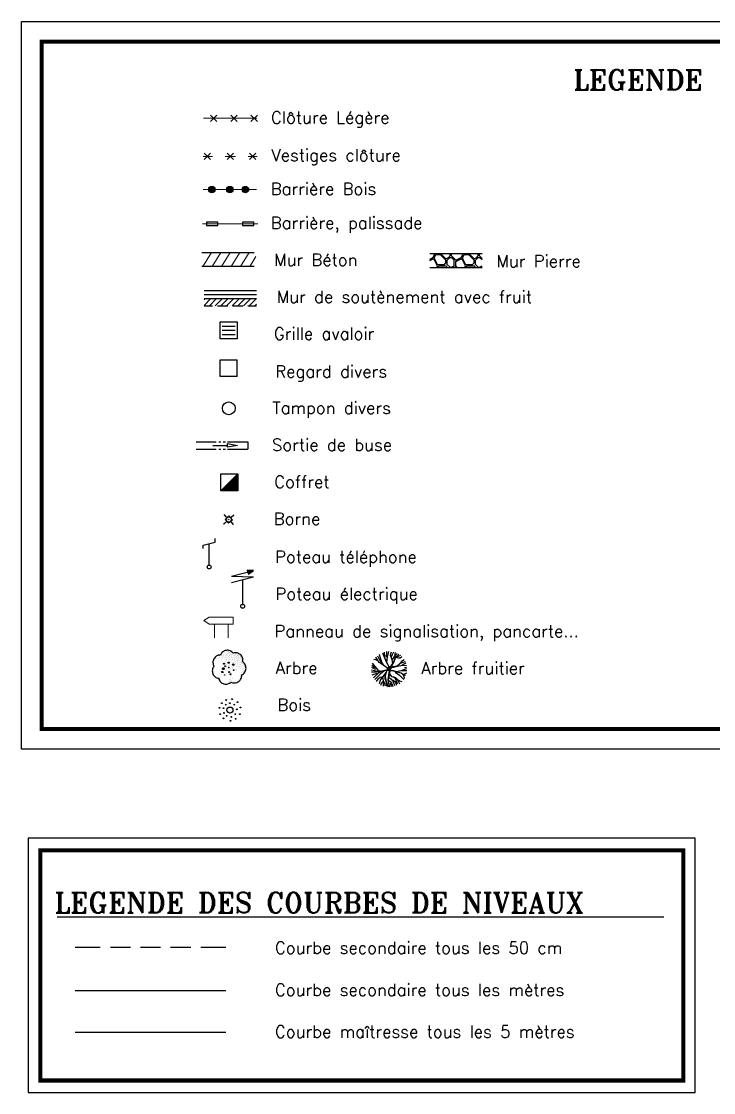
# Model space of a CAD drawing. Header units: millimetres. Extents: x -1573 to 210, y -360 to 557.
# Drawn here: x -925.5 to -839.5, y 111.5 to 244.5 of the extents above; entities that cross this region are included whole.
import ezdxf
from ezdxf.enums import TextEntityAlignment as Align

# ---------------------------------------------------------------- set-up
doc = ezdxf.new("R2010")
doc.units = ezdxf.units.MM
doc.header["$LTSCALE"] = 2
doc.set_wipeout_variables(frame=1)
doc.layers.add('Légende Topo', color=7, linetype='Continuous')
doc.layers.add('Wipeout', color=255, linetype='Continuous')
doc.styles.add('ROMANS', font='ROMANC.shx', dxfattribs={"height": 0.36})
doc.styles.add('Romant', font='romant.shx', dxfattribs={"oblique": 13.5, "height": 0.5})

msp = doc.modelspace()

# ---------------------------------------------------------------- wipeouts: each hides what was drawn before it
at = {"lineweight": 30}
for points in [[(-925.473, 244.519), (-758.421, 244.519), (-758.421, 154.138), (-925.473, 154.138)], [(-924.623, 143.063), (-841.783, 143.063), (-841.783, 111.482), (-924.623, 111.482)]]:
    msp.add_wipeout(points, dxfattribs=at).dxf.layer = 'Wipeout'

# ---------------------------------------------------------------- next in the draw order: hatches: boundary and pattern name
at = {"layer": 'Légende Topo'}
h = msp.add_hatch(color=256, dxfattribs=at)
edge = h.paths.add_edge_path()
edge.add_arc((-901.826, 223.633), 0.401, 0, 360)
h = msp.add_hatch(color=256, dxfattribs=at)
edge = h.paths.add_edge_path()
edge.add_arc((-899.584, 223.633), 0.401, 0, 360)
h = msp.add_hatch(color=256, dxfattribs=at)
edge = h.paths.add_edge_path()
edge.add_arc((-897.659, 223.633), 0.401, 0, 360)

# ---------------------------------------------------------------- next in the draw order: linework, layer by layer
at = {"layer": 'Légende Topo', "lineweight": -3}
for p, q in [((-902.002, 232.893), (-901.202, 232.093)), ((-902.002, 232.093), (-901.202, 232.893)), ((-899.482, 232.893), (-898.682, 232.093)), ((-899.482, 232.093), (-898.682, 232.893)), ((-896.961, 232.893), (-896.161, 232.093)), ((-896.961, 232.093), (-896.161, 232.893)), ((-902.78, 228.15), (-901.98, 227.35)), ((-902.78, 227.35), (-901.98, 228.15)), ((-899.935, 228.162), (-899.135, 227.362)), ((-899.935, 227.362), (-899.135, 228.162)), ((-897.141, 228.15), (-896.341, 227.35)), ((-897.141, 227.35), (-896.341, 228.15))]:
    msp.add_line(p, q, dxfattribs=at)
at = {"layer": 'Légende Topo', "lineweight": 9}
for p, q in [((-902.863, 232.493), (-896.223, 232.493)), ((-902.911, 227.751), (-901.753, 227.751)), ((-900.187, 227.751), (-898.897, 227.751)), ((-897.331, 227.751), (-896.174, 227.751)), ((-902.904, 223.633), (-896.264, 223.633)), ((-903.001, 219.388), (-896.115, 219.388))]:
    msp.add_line(p, q, dxfattribs=at)
at = {"layer": 'Légende Topo', "color": 251}
for p, q in [((-874.339, 215.217), (-874.164, 215.567)), ((-874.164, 215.568), (-874.164, 215.68)), ((-874.164, 215.217), (-873.989, 215.567)), ((-873.989, 215.568), (-873.464, 215.568)), ((-872.764, 214.868), (-873.464, 215.568)), ((-873.289, 215.568), (-873.289, 215.68)), ((-872.764, 215.043), (-873.289, 215.568)), ((-872.239, 215.393), (-872.239, 215.68)), ((-872.064, 215.393), (-872.064, 215.68)), ((-870.839, 215.217), (-870.664, 215.567)), ((-870.664, 215.568), (-870.664, 215.68)), ((-870.664, 215.217), (-870.489, 215.567)), ((-870.489, 215.568), (-869.964, 215.568)), ((-869.264, 214.868), (-869.964, 215.568)), ((-869.789, 215.568), (-869.789, 215.68)), ((-869.264, 215.043), (-869.789, 215.568)), ((-868.739, 215.393), (-868.739, 215.68)), ((-868.564, 215.393), (-868.564, 215.68)), ((-874.767, 215.004), (-874.339, 215.218)), ((-874.767, 214.829), (-874.339, 215.043)), ((-874.164, 214.868), (-874.338, 215.043)), ((-874.164, 215.043), (-874.164, 215.218)), ((-873.814, 214.343), (-874.164, 215.043)), ((-873.814, 214.168), (-874.164, 214.868)), ((-873.814, 214.343), (-872.939, 214.343)), ((-872.939, 214.343), (-872.764, 214.518)), ((-872.764, 215.043), (-872.414, 215.218)), ((-872.764, 214.518), (-872.764, 214.868)), ((-872.589, 214.868), (-872.239, 215.218)), ((-872.589, 214.343), (-872.589, 214.868)), ((-872.239, 213.993), (-872.589, 214.343)), ((-872.414, 215.218), (-872.239, 215.393)), ((-872.239, 215.218), (-872.064, 215.218)), ((-871.539, 214.868), (-872.064, 215.393)), ((-871.714, 214.868), (-872.064, 215.218)), ((-871.714, 214.168), (-871.714, 214.868)), ((-871.539, 214.868), (-870.839, 215.218)), ((-871.539, 214.693), (-870.839, 215.043)), ((-871.539, 214.168), (-871.539, 214.693)), ((-870.664, 214.868), (-870.838, 215.043)), ((-870.664, 215.043), (-870.664, 215.218)), ((-870.314, 214.343), (-870.664, 215.043)), ((-870.314, 214.168), (-870.664, 214.868)), ((-870.314, 214.343), (-869.439, 214.343)), ((-869.439, 214.343), (-869.264, 214.518)), ((-869.264, 215.043), (-868.914, 215.218)), ((-869.264, 214.518), (-869.264, 214.868)), ((-869.089, 214.868), (-868.739, 215.218)), ((-869.089, 214.343), (-869.089, 214.868)), ((-868.739, 213.993), (-869.089, 214.343)), ((-868.914, 215.218), (-868.739, 215.393)), ((-868.739, 215.218), (-868.564, 215.218)), ((-868.252, 215.081), (-868.564, 215.393)), ((-868.252, 214.906), (-868.564, 215.218)), ((-873.932, 213.93), (-873.814, 214.168)), ((-873.757, 213.93), (-873.639, 214.167)), ((-873.639, 214.168), (-872.764, 214.168)), ((-872.526, 213.93), (-872.764, 214.168)), ((-872.239, 213.993), (-872.064, 213.993)), ((-872.064, 213.993), (-871.714, 214.168)), ((-871.951, 213.93), (-871.889, 213.993)), ((-871.889, 213.993), (-871.539, 213.993)), ((-871.301, 213.93), (-871.539, 214.168)), ((-871.476, 213.93), (-871.539, 213.993)), ((-870.432, 213.93), (-870.314, 214.168)), ((-870.257, 213.93), (-870.139, 214.167)), ((-870.139, 214.168), (-869.264, 214.168)), ((-869.026, 213.93), (-869.264, 214.168)), ((-868.739, 213.993), (-868.564, 213.993)), ((-868.564, 213.993), (-868.25, 214.149)), ((-868.451, 213.93), (-868.389, 213.993)), ((-868.389, 213.993), (-868.25, 213.993))]:
    msp.add_line(p, q, dxfattribs=at)
at = {"layer": 'Légende Topo', "linetype": 'ByBlock'}
for p, q in [((-900.529, 206.678), (-898.929, 206.678)), ((-900.529, 206.153), (-898.929, 206.153)), ((-900.529, 205.628), (-898.929, 205.628))]:
    msp.add_line(p, q, dxfattribs=at)
at = {"layer": 'Légende Topo'}
for p, q in [((-898.695, 200.399), (-900.795, 200.399)), ((-900.706, 186.235), (-898.605, 188.335)), ((-900.646, 186.235), (-898.605, 188.276)), ((-900.587, 186.235), (-898.605, 188.217)), ((-900.528, 186.235), (-898.605, 188.157)), ((-900.468, 186.235), (-898.605, 188.098)), ((-900.409, 186.235), (-898.605, 188.038)), ((-900.349, 186.235), (-898.605, 187.979)), ((-900.29, 186.235), (-898.605, 187.919)), ((-900.231, 186.235), (-898.605, 187.86)), ((-900.171, 186.235), (-898.605, 187.801)), ((-900.112, 186.235), (-898.605, 187.741)), ((-900.052, 186.235), (-898.605, 187.682)), ((-899.993, 186.235), (-898.605, 187.622)), ((-898.605, 188.335), (-898.605, 186.235)), ((-899.933, 186.235), (-898.605, 187.563)), ((-899.874, 186.235), (-898.605, 187.504)), ((-899.815, 186.235), (-898.605, 187.444)), ((-899.755, 186.235), (-898.605, 187.385)), ((-899.696, 186.235), (-898.605, 187.325)), ((-899.636, 186.235), (-898.605, 187.266)), ((-899.577, 186.235), (-898.605, 187.207)), ((-899.518, 186.235), (-898.605, 187.147)), ((-899.458, 186.235), (-898.605, 187.088)), ((-899.399, 186.235), (-898.605, 187.028)), ((-899.339, 186.235), (-898.605, 186.969)), ((-899.28, 186.235), (-898.605, 186.909)), ((-899.221, 186.235), (-898.605, 186.85)), ((-899.161, 186.235), (-898.605, 186.791)), ((-899.102, 186.235), (-898.605, 186.731)), ((-899.042, 186.235), (-898.605, 186.672)), ((-898.983, 186.235), (-898.605, 186.612)), ((-898.923, 186.235), (-898.605, 186.553)), ((-898.864, 186.235), (-898.605, 186.494)), ((-898.805, 186.235), (-898.605, 186.434)), ((-898.745, 186.235), (-898.605, 186.375)), ((-898.686, 186.235), (-898.605, 186.315)), ((-898.605, 186.235), (-900.706, 186.235))]:
    msp.add_line(p, q, dxfattribs=at)
at = {"layer": 'Légende Topo', "color": 3}
for p, q in [((-902.894, 179.486), (-901.418, 179.855)), ((-902.165, 179.567), (-902.164, 179.669)), ((-901.418, 179.855), (-901.4, 180.287)), ((-902.886, 179.054), (-902.894, 179.486)), ((-902.165, 176.996), (-902.165, 179.567)), ((-900.299, 166.346), (-900.299, 166.346)), ((-900.062, 166.325), (-900.062, 166.325)), ((-899.876, 166.414), (-899.876, 166.414)), ((-899.731, 166.309), (-899.731, 166.309)), ((-901.648, 165.113), (-901.648, 165.113)), ((-901.435, 165.379), (-901.435, 165.379)), ((-901.408, 165.541), (-901.408, 165.541)), ((-901.188, 165.417), (-901.188, 165.417)), ((-901.161, 165.58), (-901.161, 165.58)), ((-901.054, 165.743), (-901.054, 165.743)), ((-900.975, 165.305), (-900.975, 165.305)), ((-900.928, 165.504), (-900.928, 165.504)), ((-900.882, 165.737), (-900.882, 165.737)), ((-900.829, 165.564), (-900.829, 165.564)), ((-900.684, 165.823), (-900.684, 165.823)), ((-900.678, 166.013), (-900.671, 166.025)), ((-900.672, 165.574), (-900.672, 165.574)), ((-900.643, 165.289), (-900.643, 165.289)), ((-900.626, 165.807), (-900.626, 165.807)), ((-900.539, 166.082), (-900.539, 166.082)), ((-900.498, 165.548), (-900.498, 165.548)), ((-900.475, 165.402), (-900.475, 165.402)), ((-900.457, 165.015), (-900.457, 165.015)), ((-900.416, 165.644), (-900.416, 165.644)), ((-900.369, 165.877), (-900.369, 165.877)), ((-900.353, 165.807), (-900.353, 165.807)), ((-900.323, 166.11), (-900.323, 166.11)), ((-900.311, 165.274), (-900.311, 165.274)), ((-900.207, 166.066), (-900.207, 166.066)), ((-900.206, 165.481), (-900.206, 165.481)), ((-900.166, 165.532), (-900.166, 165.532)), ((-900.16, 165.714), (-900.16, 165.714)), ((-900.125, 164.999), (-900.125, 164.999)), ((-900.113, 165.947), (-900.113, 165.947)), ((-900.067, 166.18), (-900.067, 166.18)), ((-900.043, 165.086), (-900.043, 165.086)), ((-900.021, 165.791), (-900.021, 165.791)), ((-899.997, 165.318), (-899.997, 165.318)), ((-899.98, 165.258), (-899.98, 165.258)), ((-899.962, 165.916), (-899.962, 165.916)), ((-899.95, 165.551), (-899.95, 165.551)), ((-899.939, 166.272), (-899.939, 166.272)), ((-899.904, 165.784), (-899.904, 165.784)), ((-899.876, 166.05), (-899.876, 166.05)), ((-899.857, 166.017), (-899.857, 166.017)), ((-899.835, 165.517), (-899.835, 165.517)), ((-899.811, 166.25), (-899.811, 166.25)), ((-899.794, 164.983), (-899.794, 164.983)), ((-899.787, 165.156), (-899.787, 165.156)), ((-899.776, 166.133), (-899.776, 166.133)), ((-899.74, 165.388), (-899.74, 165.388)), ((-899.725, 166.024), (-899.725, 166.024)), ((-899.694, 165.621), (-899.694, 165.621)), ((-899.689, 165.776), (-899.689, 165.776)), ((-899.648, 165.532), (-899.648, 165.532)), ((-899.648, 165.242), (-899.648, 165.242)), ((-899.647, 165.854), (-899.647, 165.854)), ((-899.629, 166.195), (-899.629, 166.195)), ((-899.601, 166.087), (-899.601, 166.087)), ((-899.576, 165.716), (-899.576, 165.716)), ((-899.544, 166.035), (-899.544, 166.035)), ((-899.508, 165.838), (-899.508, 165.838)), ((-899.505, 166.158), (-899.505, 166.158)), ((-899.503, 165.501), (-899.503, 165.501)), ((-899.495, 165.318), (-899.495, 165.318)), ((-899.462, 164.967), (-899.462, 164.967)), ((-899.445, 166.236), (-899.445, 166.236)), ((-899.438, 165.691), (-899.438, 165.691)), ((-899.421, 166.079), (-899.421, 166.079)), ((-899.391, 165.924), (-899.391, 165.924)), ((-899.358, 165.76), (-899.358, 165.76)), ((-899.358, 165.562), (-899.358, 165.562)), ((-899.345, 166.157), (-899.345, 166.157)), ((-899.317, 165.226), (-899.317, 165.226)), ((-899.275, 165.295), (-899.275, 165.295)), ((-899.248, 165.901), (-899.248, 165.901)), ((-899.228, 165.528), (-899.228, 165.528)), ((-899.213, 166.019), (-899.213, 166.019)), ((-899.182, 165.761), (-899.182, 165.761)), ((-899.172, 165.485), (-899.172, 165.485)), ((-899.164, 166.064), (-899.164, 166.064)), ((-899.135, 165.994), (-899.135, 165.994)), ((-899.065, 165.133), (-899.065, 165.133)), ((-899.055, 165.873), (-899.055, 165.873)), ((-899.026, 165.744), (-899.026, 165.744)), ((-899.018, 165.365), (-899.018, 165.365)), ((-898.985, 165.211), (-898.985, 165.211)), ((-898.972, 165.598), (-898.972, 165.598)), ((-898.925, 165.831), (-898.925, 165.831)), ((-898.881, 166.003), (-898.881, 166.003)), ((-898.855, 164.97), (-898.855, 164.97)), ((-898.842, 165.738), (-898.842, 165.738)), ((-898.84, 165.469), (-898.84, 165.469)), ((-898.809, 165.203), (-898.809, 165.203)), ((-898.799, 165.585), (-898.799, 165.585)), ((-898.791, 165.886), (-898.791, 165.886)), ((-898.762, 165.435), (-898.762, 165.435)), ((-898.716, 165.668), (-898.716, 165.668)), ((-898.695, 165.728), (-898.695, 165.728)), ((-898.674, 165.323), (-898.674, 165.323)), ((-898.669, 165.901), (-898.669, 165.901)), ((-898.654, 165.195), (-898.654, 165.195)), ((-898.627, 165.521), (-898.62, 165.533)), ((-898.599, 165.04), (-898.599, 165.04)), ((-898.582, 165.801), (-898.582, 165.801)), ((-898.553, 165.272), (-898.553, 165.272)), ((-898.55, 165.987), (-898.55, 165.987)), ((-898.515, 165.635), (-898.527, 165.641)), ((-898.509, 165.454), (-898.509, 165.454)), ((-898.506, 165.505), (-898.506, 165.505)), ((-898.483, 165.119), (-898.483, 165.119)), ((-898.46, 165.738), (-898.46, 165.738)), ((-898.454, 165.857), (-898.454, 165.857)), ((-898.435, 166.007), (-898.428, 166.019)), ((-898.363, 165.713), (-898.363, 165.713)), ((-898.358, 165.514), (-898.358, 165.514)), ((-898.343, 165.11), (-898.343, 165.11)), ((-898.322, 165.179), (-898.322, 165.179)), ((-898.296, 165.342), (-898.296, 165.342)), ((-898.25, 165.678), (-898.25, 165.678)), ((-898.25, 165.575), (-898.25, 165.575)), ((-898.204, 165.808), (-898.204, 165.808)), ((-898.177, 165.438), (-898.177, 165.438)), ((-898.172, 165.073), (-898.172, 165.073)), ((-898.163, 165.261), (-898.163, 165.261)), ((-898.121, 165.622), (-898.121, 165.622)), ((-898.087, 165.18), (-898.087, 165.18)), ((-898.04, 165.412), (-898.04, 165.412)), ((-898.038, 165.255), (-898.038, 165.255)), ((-897.987, 164.968), (-897.987, 164.968)), ((-881.543, 165.25), (-881.684, 165.209)), ((-881.391, 165.205), (-881.543, 165.25)), ((-881.028, 164.905), (-881.46, 165.556)), ((-881.143, 165.06), (-881.391, 165.205)), ((-881.241, 165.72), (-880.956, 165.157)), ((-881.061, 165.913), (-880.864, 165.373)), ((-880.956, 165.157), (-880.597, 164.634)), ((-880.864, 165.373), (-880.688, 164.768)), ((-880.648, 166.105), (-880.157, 164.969)), ((-880.433, 166.188), (-880.37, 165.526)), ((-880.37, 165.526), (-880.116, 164.929)), ((-880.121, 166.256), (-880.174, 165.56)), ((-880.157, 164.969), (-879.85, 164.411)), ((-880.033, 165.573), (-880.119, 164.879)), ((-879.869, 166.273), (-880.033, 165.573)), ((-879.615, 165.767), (-879.612, 165.986)), ((-879.409, 165.23), (-879.615, 165.767)), ((-879.612, 165.986), (-879.491, 166.24)), ((-879.41, 165.837), (-879.565, 165.649)), ((-879.147, 165.682), (-879.411, 165.271)), ((-879.28, 166.199), (-879.41, 165.837)), ((-879.338, 164.774), (-879.409, 165.23)), ((-879.053, 165.534), (-879.306, 164.796)), ((-879.026, 165.529), (-879.287, 164.788)), ((-879.069, 166.144), (-879.148, 165.68)), ((-879.148, 165.68), (-878.812, 166.034)), ((-878.612, 165.924), (-879.053, 165.534)), ((-878.401, 165.772), (-879.026, 165.529)), ((-878.686, 165.43), (-879.022, 165.5)), ((-878.443, 165.43), (-878.686, 165.43)), ((-878.253, 165.04), (-878.464, 164.773)), ((-878.209, 165.585), (-878.443, 165.43)), ((-877.802, 164.973), (-878.437, 164.768)), ((-877.92, 165.231), (-878.253, 165.04)), ((-901.677, 164.232), (-901.677, 164.232)), ((-901.62, 164.649), (-901.614, 164.63)), ((-901.56, 164.436), (-901.56, 164.436)), ((-900.788, 163.781), (-900.788, 163.781)), ((-900.184, 164.317), (-900.184, 164.317)), ((-900.014, 163.983), (-900.014, 163.983)), ((-900.003, 164.215), (-900.003, 164.215)), ((-899.992, 164.448), (-899.992, 164.448)), ((-899.981, 164.68), (-899.981, 164.68)), ((-899.939, 164.724), (-899.939, 164.724)), ((-899.833, 163.882), (-899.833, 163.882)), ((-899.822, 164.114), (-899.822, 164.114)), ((-899.811, 164.346), (-899.811, 164.346)), ((-899.8, 164.578), (-899.8, 164.578)), ((-899.64, 164.012), (-899.64, 164.012)), ((-899.629, 164.244), (-899.629, 164.244)), ((-899.618, 164.476), (-899.618, 164.476)), ((-899.607, 164.708), (-899.607, 164.708)), ((-899.459, 163.911), (-899.459, 163.911)), ((-899.448, 164.143), (-899.448, 164.143)), ((-899.437, 164.375), (-899.437, 164.375)), ((-899.426, 164.607), (-899.426, 164.607)), ((-899.276, 164.693), (-899.276, 164.693)), ((-899.256, 164.273), (-899.256, 164.273)), ((-899.235, 164.159), (-899.235, 164.159)), ((-899.131, 164.952), (-899.131, 164.952)), ((-899.111, 164.9), (-899.111, 164.9)), ((-899.089, 164.418), (-899.089, 164.418)), ((-899.048, 163.884), (-899.048, 163.884)), ((-898.944, 164.677), (-898.944, 164.677)), ((-898.903, 164.143), (-898.903, 164.143)), ((-898.902, 164.737), (-898.902, 164.737)), ((-898.806, 164.001), (-898.806, 164.001)), ((-898.799, 164.936), (-898.799, 164.936)), ((-898.758, 164.402), (-898.758, 164.402)), ((-898.739, 164.341), (-898.739, 164.341)), ((-898.717, 163.869), (-898.717, 163.869)), ((-898.692, 164.574), (-898.692, 164.574)), ((-898.646, 164.807), (-898.646, 164.807)), ((-898.613, 164.661), (-898.613, 164.661)), ((-898.572, 164.128), (-898.572, 164.128)), ((-898.482, 164.411), (-898.482, 164.411)), ((-898.467, 164.92), (-898.467, 164.92)), ((-898.436, 164.644), (-898.436, 164.644)), ((-898.426, 164.386), (-898.426, 164.386)), ((-898.389, 164.877), (-898.389, 164.877)), ((-898.342, 164.254), (-898.342, 164.254)), ((-898.284, 164.959), (-898.284, 164.959)), ((-898.281, 164.645), (-898.281, 164.645)), ((-898.24, 164.112), (-898.24, 164.112)), ((-898.226, 164.481), (-898.226, 164.481)), ((-898.18, 164.714), (-898.18, 164.714)), ((-898.136, 164.904), (-898.136, 164.904)), ((-898.133, 164.947), (-898.133, 164.947)), ((-898.095, 164.371), (-898.095, 164.371)), ((-898.069, 164.742), (-898.069, 164.742)), ((-898.069, 164.197), (-898.069, 164.197)), ((-898.054, 163.837), (-898.054, 163.837)), ((-897.97, 164.551), (-897.97, 164.551)), ((-897.95, 164.63), (-897.95, 164.63)), ((-897.928, 163.733), (-897.928, 163.733)), ((-897.924, 164.784), (-897.924, 164.784)), ((-897.921, 164.291), (-897.921, 164.291)), ((-897.908, 164.096), (-897.908, 164.096)), ((-897.853, 163.922), (-897.853, 163.922)), ((-897.829, 164.512), (-897.829, 164.512)), ((-897.807, 164.155), (-897.807, 164.155)), ((-897.795, 164.83), (-897.795, 164.83)), ((-897.763, 164.355), (-897.763, 164.355)), ((-897.76, 164.388), (-897.76, 164.388)), ((-897.722, 163.821), (-897.722, 163.821)), ((-897.714, 164.621), (-897.714, 164.621)), ((-897.681, 164.06), (-897.681, 164.06)), ((-897.599, 163.949), (-897.599, 163.949)), ((-897.597, 164.382), (-897.597, 164.382)), ((-882.014, 163.985), (-881.035, 163.787)), ((-881.996, 164.298), (-881.488, 164.049)), ((-881.435, 163.687), (-881.989, 163.696)), ((-881.944, 164.548), (-881.587, 164.297)), ((-881.18, 163.931), (-881.863, 164.825)), ((-880.836, 163.748), (-881.435, 163.687)), ((-880.871, 163.756), (-881.24, 163.48)), ((-880.874, 163.764), (-881.18, 163.931)), ((-880.539, 164.57), (-881.028, 164.905)), ((-880.356, 163.908), (-880.874, 163.764)), ((-880.35, 163.912), (-880.864, 163.498)), ((-880.34, 163.877), (-880.836, 163.748)), ((-880.688, 164.768), (-880.518, 164.579)), ((-879.998, 164.212), (-880.539, 164.57)), ((-880.518, 164.579), (-880.001, 164.237)), ((-880.17, 163.699), (-880.361, 163.413)), ((-879.855, 163.927), (-880.356, 163.908)), ((-880.087, 163.884), (-880.34, 163.877)), ((-880.328, 163.4), (-880.164, 163.686)), ((-879.999, 164.083), (-880.17, 163.699)), ((-880.164, 163.686), (-879.974, 164.078)), ((-880.116, 164.929), (-879.836, 164.417)), ((-880.103, 164.059), (-879.89, 164.264)), ((-879.801, 163.847), (-880.087, 163.884)), ((-879.89, 164.264), (-880.038, 164.022)), ((-880.038, 164.022), (-879.735, 163.842)), ((-880.001, 164.237), (-879.736, 164.254)), ((-879.974, 164.078), (-879.999, 164.083)), ((-879.714, 164.24), (-879.998, 164.212)), ((-879.735, 163.842), (-879.975, 164.065)), ((-879.937, 162.741), (-879.76, 163.896)), ((-879.737, 163.897), (-879.925, 162.732)), ((-879.891, 164.303), (-879.71, 164.316)), ((-879.85, 164.411), (-879.627, 164.12)), ((-879.836, 164.417), (-879.698, 164.346)), ((-879.76, 163.896), (-879.737, 163.897)), ((-879.736, 164.254), (-879.738, 163.84)), ((-879.738, 163.84), (-879.548, 163.912)), ((-879.728, 163.836), (-879.714, 164.24)), ((-879.536, 163.883), (-879.728, 163.836)), ((-879.594, 164.139), (-879.717, 163.818)), ((-879.71, 164.316), (-879.594, 164.139)), ((-879.698, 164.346), (-879.54, 164.468)), ((-879.505, 164.443), (-879.657, 164.306)), ((-879.652, 164.267), (-879.257, 164.338)), ((-879.65, 164.316), (-879.652, 164.267)), ((-878.787, 164.449), (-879.65, 164.316)), ((-879.548, 163.912), (-879.37, 163.911)), ((-879.54, 164.468), (-879.338, 164.774)), ((-879.368, 163.888), (-879.536, 163.883)), ((-879.306, 164.796), (-879.505, 164.443)), ((-879.37, 163.911), (-878.883, 163.743)), ((-878.908, 163.725), (-879.368, 163.888)), ((-879.257, 164.338), (-878.762, 164.428)), ((-879.036, 163.7), (-878.5, 163.315)), ((-878.306, 163.585), (-878.918, 163.729)), ((-878.321, 163.87), (-878.908, 163.725)), ((-878.883, 163.743), (-878.302, 163.595)), ((-878.464, 164.773), (-878.841, 164.426)), ((-878.437, 164.768), (-878.787, 164.449)), ((-878.762, 164.428), (-878.127, 164.575)), ((-877.611, 163.856), (-878.321, 163.87)), ((-878.014, 164.004), (-878.313, 163.877)), ((-878.133, 164.605), (-878.188, 164.566)), ((-877.991, 164.692), (-878.133, 164.605)), ((-878.127, 164.575), (-877.642, 164.539)), ((-877.638, 164.128), (-878.014, 164.004)), ((-877.735, 164.831), (-877.991, 164.692)), ((-877.645, 164.273), (-877.886, 164.226)), ((-901.202, 163.019), (-901.202, 163.019)), ((-901.082, 163.176), (-901.082, 163.176)), ((-900.975, 162.939), (-900.975, 162.939)), ((-900.927, 163.082), (-900.927, 163.082)), ((-900.871, 162.721), (-900.883, 162.728)), ((-900.881, 163.315), (-900.881, 163.315)), ((-900.834, 163.548), (-900.834, 163.548)), ((-900.757, 163.154), (-900.757, 163.154)), ((-900.625, 163.385), (-900.625, 163.385)), ((-900.578, 163.618), (-900.578, 163.618)), ((-899.778, 162.525), (-899.778, 162.525)), ((-899.669, 162.833), (-899.669, 162.833)), ((-899.576, 162.571), (-899.576, 162.571)), ((-899.53, 162.803), (-899.53, 162.803)), ((-899.483, 163.036), (-899.483, 163.036)), ((-899.465, 162.654), (-899.465, 162.654)), ((-899.44, 162.462), (-899.44, 162.462)), ((-899.437, 163.269), (-899.437, 163.269)), ((-899.32, 162.641), (-899.32, 162.641)), ((-899.274, 162.873), (-899.274, 162.873)), ((-899.165, 162.502), (-899.165, 162.502)), ((-898.699, 162.417), (-898.699, 162.417)), ((-898.273, 163.462), (-898.28, 163.449)), ((-898.208, 163.264), (-898.208, 163.264)), ((-898.158, 163.124), (-898.158, 163.124)), ((-898.11, 163.366), (-898.11, 163.366)), ((-898.096, 163.635), (-898.096, 163.635)), ((-897.925, 163.539), (-897.925, 163.539)), ((-881.928, 163.365), (-881.308, 163.58)), ((-881.24, 163.48), (-881.757, 162.999)), ((-880.864, 163.498), (-881.579, 162.793)), ((-881.198, 162.813), (-881.416, 162.538)), ((-880.923, 163.025), (-881.198, 162.813)), ((-880.893, 162.775), (-881.048, 162.246)), ((-880.596, 163.129), (-880.923, 163.025)), ((-880.598, 163.114), (-880.893, 162.775)), ((-880.819, 162.101), (-880.696, 162.418)), ((-880.696, 162.418), (-880.518, 162.608)), ((-880.361, 163.413), (-880.596, 163.129)), ((-880.584, 163.12), (-880.328, 163.4)), ((-880.502, 162.623), (-880.584, 163.12)), ((-880.342, 162.248), (-880.502, 162.623)), ((-880.487, 161.961), (-880.499, 162.617)), ((-880.303, 163.187), (-880.221, 163.585)), ((-880.291, 162.875), (-880.303, 163.187)), ((-880.214, 163.569), (-880.291, 163.182)), ((-880.291, 163.182), (-880.261, 162.869)), ((-880.186, 162.583), (-880.291, 162.875)), ((-880.261, 162.869), (-880.124, 162.414)), ((-880.111, 162.299), (-880.186, 162.583)), ((-880.124, 162.414), (-879.907, 161.884)), ((-879.852, 162.306), (-879.937, 162.741)), ((-879.925, 162.732), (-879.626, 162.508)), ((-879.699, 161.84), (-879.852, 162.306)), ((-879.807, 163.072), (-879.849, 163.258)), ((-879.807, 163.525), (-879.62, 163.31)), ((-879.752, 162.965), (-879.807, 163.072)), ((-879.802, 163.498), (-879.648, 163.288)), ((-879.641, 162.88), (-879.752, 162.965)), ((-879.518, 161.863), (-879.653, 162.322)), ((-879.648, 163.288), (-879.508, 163.144)), ((-879.488, 162.759), (-879.641, 162.88)), ((-879.626, 162.508), (-879.5, 162.319)), ((-879.62, 163.31), (-879.492, 163.159)), ((-879.535, 162.804), (-879.274, 162.673)), ((-879.508, 163.144), (-879.203, 163.096)), ((-879.5, 162.319), (-879.355, 161.91)), ((-879.492, 163.159), (-879.216, 163.126)), ((-879.319, 162.561), (-879.488, 162.759)), ((-879.116, 161.995), (-879.319, 162.561)), ((-879.274, 162.673), (-879.107, 162.521)), ((-879.216, 163.126), (-879.004, 163.022)), ((-879.203, 163.096), (-879.075, 163.038)), ((-879.005, 162.919), (-879.141, 163.085)), ((-879.107, 162.521), (-879.018, 162.4)), ((-879.075, 163.038), (-879.008, 163.011)), ((-879.018, 162.4), (-878.889, 162.074)), ((-879.008, 163.011), (-878.83, 162.817)), ((-878.966, 162.804), (-879.005, 162.919)), ((-879.004, 163.022), (-878.8, 162.809)), ((-878.862, 162.494), (-878.966, 162.804)), ((-878.748, 162.226), (-878.862, 162.494)), ((-878.815, 162.816), (-878.525, 162.62)), ((-878.8, 162.809), (-878.527, 162.247)), ((-878.525, 162.62), (-878.221, 162.545)), ((-878.5, 163.315), (-877.99, 162.77)), ((-878.086, 163.427), (-878.306, 163.585)), ((-878.302, 163.595), (-878.083, 163.421)), ((-877.906, 163.442), (-878.086, 163.427)), ((-878.083, 163.421), (-877.996, 163.216)), ((-877.996, 163.216), (-877.923, 162.897)), ((-877.792, 163.285), (-877.921, 163.323)), ((-877.662, 163.575), (-877.906, 163.442)), ((-900.117, 162.234), (-900.117, 162.234)), ((-899.879, 162.268), (-899.879, 162.268)), ((-880.256, 161.939), (-880.342, 162.248)), ((-880.069, 161.935), (-880.111, 162.299))]:
    msp.add_line(p, q, dxfattribs=at)
at = {"layer": 'Légende Topo', "color": 1}
for p, q in [((-899.375, 175.639), (-896.638, 176.331)), ((-899.375, 175.639), (-896.63, 175.522)), ((-897.438, 176.381), (-897.288, 175.881)), ((-896.638, 176.331), (-897.438, 176.381)), ((-897.432, 176.362), (-897.415, 176.379)), ((-897.424, 176.333), (-897.379, 176.377)), ((-897.415, 176.303), (-897.343, 176.375)), ((-897.406, 176.274), (-897.307, 176.372)), ((-897.397, 176.245), (-897.272, 176.37)), ((-897.388, 176.215), (-897.236, 176.368)), ((-897.38, 176.186), (-897.2, 176.366)), ((-897.371, 176.156), (-897.164, 176.363)), ((-897.362, 176.127), (-897.128, 176.361)), ((-897.353, 176.098), (-897.092, 176.359)), ((-897.344, 176.068), (-897.056, 176.357)), ((-897.335, 176.039), (-897.02, 176.354)), ((-897.327, 176.01), (-896.984, 176.352)), ((-897.318, 175.98), (-896.948, 176.35)), ((-897.309, 175.951), (-896.912, 176.348)), ((-897.3, 175.921), (-896.876, 176.345)), ((-897.291, 175.892), (-896.84, 176.343)), ((-897.288, 175.881), (-896.638, 176.331)), ((-897.212, 175.934), (-896.804, 176.341)), ((-897.088, 176.02), (-896.768, 176.339)), ((-896.963, 176.105), (-896.732, 176.337)), ((-896.839, 176.191), (-896.697, 176.334)), ((-896.715, 176.277), (-896.661, 176.332)), ((-899.364, 174.839), (-896.63, 175.522)), ((-897.994, 172.113), (-897.994, 175.194))]:
    msp.add_line(p, q, dxfattribs=at)
at = {"layer": 'Légende Topo', "flags": 128}
msp.add_lwpolyline([(-925.473, 154.138), (-925.473, 244.519), (-758.421, 244.519), (-758.421, 154.138)], close=True, dxfattribs=at)
at = {"layer": 'Légende Topo', "lineweight": 25, "const_width": 0.5, "flags": 128}
msp.add_lwpolyline([(-922.973, 156.638), (-922.973, 242.019), (-760.921, 242.019), (-760.921, 156.638), (-922.973, 156.638)], dxfattribs=at)
at = {"layer": 'Légende Topo', "lineweight": -3}
for points in [[(-902.474, 219.588), (-902.474, 219.188), (-901.074, 219.188), (-901.074, 219.588)], [(-898.019, 219.588), (-898.019, 219.188), (-896.619, 219.188), (-896.619, 219.588)]]:
    msp.add_lwpolyline(points, close=True, dxfattribs=at)
at = {"layer": 'Légende Topo', "lineweight": 25}
for points in [[(-903.079, 215.84), (-896.565, 215.84)], [(-874.767, 215.68), (-868.253, 215.68)], [(-896.562, 214.091), (-903.079, 214.091)], [(-868.25, 213.93), (-874.767, 213.93)], [(-902.79, 210.096), (-896.29, 210.096)]]:
    msp.add_lwpolyline(points, dxfattribs=at)
at = {"layer": 'Légende Topo', "color": 251, "lineweight": 9}
for points in [[(-901.881, 215.84), (-902.95, 214.091)], [(-900.709, 215.84), (-901.778, 214.091)], [(-899.537, 215.84), (-900.606, 214.091)], [(-898.365, 215.84), (-899.434, 214.091)], [(-897.193, 215.84), (-898.262, 214.091)], [(-896.34, 215.319), (-897.09, 214.091)], [(-902.636, 210.096), (-902.79, 209.942)], [(-901.931, 210.096), (-902.79, 209.237)], [(-901.227, 210.096), (-902.127, 209.197)], [(-900.517, 210.096), (-901.417, 209.197)], [(-899.812, 210.096), (-900.712, 209.197)], [(-899.103, 210.096), (-900.003, 209.197)], [(-898.398, 210.096), (-899.298, 209.197)], [(-897.689, 210.096), (-898.589, 209.197)], [(-896.984, 210.096), (-897.884, 209.197)], [(-896.29, 210.086), (-897.179, 209.197)], [(-896.279, 209.392), (-896.474, 209.197)]]:
    msp.add_lwpolyline(points, dxfattribs=at)
at = {"layer": 'Légende Topo', "color": 12}
for points in [[(-902.79, 211.096), (-896.29, 211.096)], [(-902.79, 210.596), (-896.29, 210.596)]]:
    msp.add_lwpolyline(points, dxfattribs=at)
at = {"layer": 'Légende Topo'}
for points in [[(-902.79, 209.197), (-902.79, 209.197)], [(-900.795, 200.399), (-900.795, 202.5), (-898.695, 202.5)], [(-900.706, 186.235), (-900.706, 188.335), (-898.605, 188.335)], [(-900.012, 182.389), (-900.366, 182.069)], [(-900.347, 182.078), (-900.043, 182.356)], [(-899.989, 182.933), (-900.31, 183.28)], [(-900.017, 182.966), (-900.295, 183.269)], [(-900.183, 182.668), (-899.705, 183.105), (-899.267, 182.628), (-899.745, 182.19), (-900.183, 182.668)], [(-899.471, 182.371), (-899.147, 182.017)], [(-899.448, 182.905), (-899.089, 183.239)], [(-899.433, 182.329), (-899.155, 182.026)], [(-899.406, 182.94), (-899.103, 183.218)]]:
    msp.add_lwpolyline(points, dxfattribs=at)
at = {"layer": 'Légende Topo', "flags": 128}
for points in [[(-902.79, 209.197), (-901.728, 209.197)], [(-901.102, 209.197), (-899.851, 209.197)], [(-899.233, 209.197), (-897.982, 209.197)], [(-897.353, 209.197), (-896.292, 209.197)], [(-898.695, 200.399), (-898.695, 202.5)], [(-924.623, 111.482), (-841.783, 111.482), (-841.783, 143.063), (-924.623, 143.063), (-924.623, 111.482)], [(-921.043, 133.327), (-845.678, 133.327)]]:
    msp.add_lwpolyline(points, dxfattribs=at)
at = {"layer": 'Légende Topo', "linetype": 'ByBlock'}
msp.add_lwpolyline([(-898.679, 205.103), (-900.779, 205.103), (-900.779, 207.203), (-898.679, 207.203)], close=True, dxfattribs=at)
at = {"layer": 'Légende Topo', "color": 142}
for points in [[(-903.788, 192.305), (-901.287, 192.304)], [(-903.788, 192.305), (-903.788, 192.305)], [(-901.695, 191.844), (-899.869, 191.851), (-899.869, 192.078), (-898.618, 191.851), (-899.869, 191.624), (-899.869, 191.851)], [(-900.972, 192.304), (-900.698, 192.304)], [(-900.422, 192.304), (-900.145, 192.304)], [(-899.869, 192.305), (-897.368, 192.304)], [(-897.368, 192.304), (-897.368, 191.397)], [(-903.791, 191.398), (-901.29, 191.397)], [(-900.972, 191.399), (-900.695, 191.399)], [(-900.419, 191.397), (-900.145, 191.397)], [(-899.869, 191.398), (-897.368, 191.397)]]:
    msp.add_lwpolyline(points, dxfattribs=at)
at = {"layer": 'Légende Topo', "lineweight": 9}
for points in [[(-899.782, 169.672), (-899.156, 169.672), (-899.156, 170.536), (-902.158, 170.536), (-902.806, 170.104), (-902.158, 169.672), (-899.804, 169.672)], [(-901.51, 167.966), (-901.51, 169.65)], [(-899.782, 169.672), (-899.782, 167.966)]]:
    msp.add_lwpolyline(points, dxfattribs=at)
at = {"layer": 'Légende Topo', "const_width": 0.5, "flags": 128}
msp.add_lwpolyline([(-923.123, 112.982), (-843.283, 112.982), (-843.283, 141.563), (-923.123, 141.563)], close=True, dxfattribs=at)
at = {"layer": 'Légende Topo', "color": 251, "flags": 128}
for points in [[(-918.785, 129.561), (-915.711, 129.561)], [(-914.426, 129.561), (-911.938, 129.561)], [(-910.684, 129.561), (-908.188, 129.561)], [(-906.939, 129.561), (-904.441, 129.561)], [(-903.195, 129.561), (-900.101, 129.561)], [(-918.785, 124.147), (-900.095, 124.147)]]:
    msp.add_lwpolyline(points, dxfattribs=at)
at = {"layer": 'Légende Topo', "color": 250, "lineweight": 30, "flags": 128}
msp.add_lwpolyline([(-918.785, 119.004), (-900.095, 119.004)], dxfattribs=at)
at = {"layer": 'Légende Topo'}
for centre, radius in [((-901.826, 223.633), 0.401), ((-899.584, 223.633), 0.401), ((-897.659, 223.633), 0.401), ((-899.722, 196.468), 0.798), ((-899.725, 182.648), 0.324), ((-899.725, 182.648), 0.0152), ((-899.725, 182.648), 1.085247907442225e-14)]:
    msp.add_circle(centre, radius, dxfattribs=at)
at = {"layer": 'Légende Topo', "color": 3}
for centre, radius in [((-902.165, 176.759), 0.237), ((-900.583, 159.857), 0.05), ((-900.105, 159.655), 0.05), ((-900.037, 160.235), 0.05), ((-899.593, 159.849), 0.05), ((-899.313, 160.333), 0.05), ((-899.036, 159.657), 0.05), ((-898.635, 159.978), 0.05), ((-900.863, 159.264), 0.05), ((-900.795, 158.492), 0.05), ((-900.372, 159.224), 0.05), ((-900.315, 158.632), 0.05), ((-899.981, 158.266), 0.05), ((-899.574, 158.995), 0.375), ((-898.909, 158.472), 0.05), ((-898.71, 159.075), 0.05), ((-898.353, 158.483), 0.05), ((-898.255, 159.301), 0.05), ((-900.37, 157.963), 0.05), ((-899.501, 157.651), 0.05), ((-899.4, 158.137), 0.05), ((-898.865, 157.901), 0.05)]:
    msp.add_circle(centre, radius, dxfattribs=at)
at = {"layer": 'Légende Topo', "color": 1}
msp.add_circle((-897.994, 171.876), 0.237, dxfattribs=at)
at = {"layer": 'Légende Topo', "color": 3}
for centre, start, end in [((-899.892, 165.496), 100.35659, 129.66787), ((-899.892, 165.496), 69.16055, 100.35659), ((-899.892, 165.496), 37.96452, 69.16055), ((-900.763, 164.904), 151.78516, 181.09645), ((-900.763, 164.904), 120.58913, 151.78516), ((-900.763, 164.904), 89.39309, 120.58913), ((-899.892, 165.496), 129.66787, 158.97916), ((-898.885, 165.183), 78.2393, 107.55059), ((-898.885, 165.183), 48.92802, 78.2393), ((-898.885, 165.183), 17.73198, 48.92802), ((-898.885, 165.183), 346.53595, 17.73198), ((-898.502, 164.202), 26.81073, 56.12201), ((-900.844, 163.853), 172.0177, 203.21374), ((-900.844, 163.853), 140.82166, 172.0177), ((-900.763, 164.904), 181.09645, 210.40773), ((-898.502, 164.202), 295.10737, 326.30341), ((-898.502, 164.202), 326.30341, 357.49945), ((-898.502, 164.202), 357.49945, 26.81073), ((-900.844, 163.853), 203.21374, 232.52502), ((-900.844, 163.853), 232.52502, 261.8363), ((-900.073, 163.135), 192.25023, 223.44627), ((-900.073, 163.135), 223.44627, 254.64231), ((-900.073, 163.135), 283.95359, 313.26487), ((-899.03, 163.29), 243.6788, 274.87484), ((-899.03, 163.29), 274.87484, 306.07088), ((-899.03, 163.29), 306.07088, 335.38216), ((-899.03, 163.29), 335.38216, 4.69344), ((-900.073, 163.135), 254.64231, 283.95359)]:
    msp.add_arc(centre, 0.923, start, end, dxfattribs=at)
for centre, major_axis, start_param, end_param in [((-900.514, 163.717), (0.0584, 0.0584), 5.497786449547809, 11.7809717567274), ((-900.398, 164.138), (0.0849, 0.0849), 5.497786449560393, 11.78097175673998), ((-900.31, 164.742), (0.0453, 0.0453), 5.497786449610786, 11.78097175679037), ((-900.161, 164.429), (0.0339, 0.0339), 5.497786449558071, 11.78097175673766), ((-899.733, 164.87), (-0.0494, 0.0494), 3.9269901, 10.2101754), ((-899.672, 163.71), (-0.0387, 0.0387), 3.9269901, 10.2101754), ((-899.17, 164.633), (0.0646, 0.0646), 5.497786449542799, 11.78097175672239), ((-899.115, 163.948), (-0.0387, 0.0387), 3.9269901, 10.2101754), ((-900.235, 163.337), (0.0198, 0.0198), 5.497786449526916, 11.7809717567065), ((-899.489, 163.445), (0.0429, 0.0429), 5.497786449577831, 11.78097175675742)]:
    msp.add_ellipse(centre, major_axis=major_axis, ratio=1, start_param=start_param, end_param=end_param, dxfattribs=at)
msp.add_point((-899.712, 164.294), dxfattribs=at)

# ---------------------------------------------------------------- next in the draw order: texts
at = {"layer": 'Légende Topo', "style": 'Romant'}
msp.add_text('LEGENDE', height=2.5, dxfattribs=at).set_placement((-848.894, 237.266), align=Align.MIDDLE)
at = {"layer": 'Légende Topo'}
for s, height, style, p in [('Clôture Légère', 1.5, 'ROMANS', (-894.471, 231.829)), ('Vestiges clôture', 1.5, 'ROMANS', (-894.429, 227.158)), ('Barrière Bois', 1.5, 'ROMANS', (-894.511, 222.969)), ('Barrière, palissade', 1.5, 'ROMANS', (-894.496, 218.75)), ('Mur Béton', 1.5, 'ROMANS', (-894.08, 214.166)), ('Mur Pierre', 1.5, 'ROMANS', (-866.47, 213.994)), ('Mur de soutènement avec fruit', 1.5, 'ROMANS', (-893.751, 209.57)), ('Grille avaloir', 1.5, 'ROMANS', (-894.12, 204.988)), ('Regard divers', 1.5, 'ROMANS', (-893.941, 200.288)), ('Tampon divers', 1.5, 'ROMANS', (-894.302, 195.776)), ('Sortie de buse', 1.5, 'ROMANS', (-894.35, 191.185)), ('Coffret', 1.5, 'ROMANS', (-894.077, 186.576)), ('Borne', 1.5, 'ROMANS', (-894.136, 182.003)), ('Poteau téléphone', 1.5, 'ROMANS', (-893.972, 177.278)), ('Poteau électrique', 1.5, 'ROMANS', (-893.922, 172.678)), ('Panneau de signalisation, pancarte...', 1.5, 'ROMANS', (-894.037, 168.036)), ('Arbre', 1.5, 'ROMANS', (-893.902, 163.474)), ('Arbre fruitier', 1.5, 'ROMANS', (-875.809, 163.452)), ('Bois', 1.5, 'ROMANS', (-893.68, 158.902)), ('LEGENDE DES COURBES DE NIVEAUX', 2.5, 'Romant', (-921.358, 133.812)), ('Courbe secondaire tous les 50 cm', 1.5, 'ROMANS', (-893.981, 128.72)), ('Courbe secondaire tous les mètres', 1.5, 'ROMANS', (-893.981, 123.485)), ('Courbe maîtresse tous les 5 mètres', 1.5, 'ROMANS', (-893.981, 118.298))]:
    msp.add_text(s, height=height, dxfattribs=dict(at, style=style)).set_placement(p)

doc.saveas('drawing.dxf')
